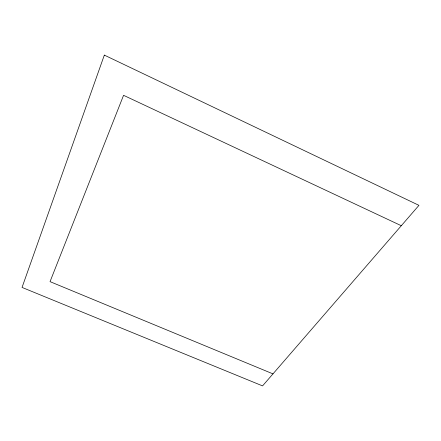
<?xml version="1.0" encoding="UTF-8"?>
<svg xmlns="http://www.w3.org/2000/svg" width="441" height="441" viewBox="0 0 441 441"><rect width="100%" height="100%" fill="white"/><g stroke="black" fill="none" stroke-linecap="round" stroke-linejoin="round"><path stroke-width="0.66" d="M272.973 373.874L50.042 281.639L123.563 95.311L401.304 225.72M104.335 55.108L22.05 287.427L262.566 385.892L418.95 205.346L104.335 55.108"/></g></svg>
